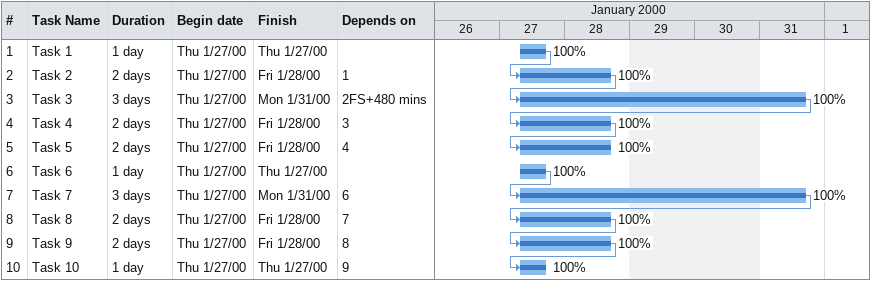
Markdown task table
| ID | Task | Duration | Start | Finish | Predecessors | % complete |
|---|---|---|---|---|---|---|
| 1 | Task 1 | 1d | 2000-01-27 | 2000-01-27 |  | 100 |
| 2 | Task 2 | 2d | 2000-01-27 | 2000-01-28 | 1 | 100 |
| 3 | Task 3 | 3d | 2000-01-27 | 2000-01-31 | 2FS+480min | 100 |
| 4 | Task 4 | 2d | 2000-01-27 | 2000-01-28 | 3 | 100 |
| 5 | Task 5 | 2d | 2000-01-27 | 2000-01-28 | 4 | 100 |
| 6 | Task 6 | 1d | 2000-01-27 | 2000-01-27 |  | 100 |
| 7 | Task 7 | 3d | 2000-01-27 | 2000-01-31 | 6 | 100 |
| 8 | Task 8 | 2d | 2000-01-27 | 2000-01-28 | 7 | 100 |
| 9 | Task 9 | 2d | 2000-01-27 | 2000-01-28 | 8 | 100 |
| 10 | Task 10 | 1d | 2000-01-27 | 2000-01-27 | 9 | 100 |
